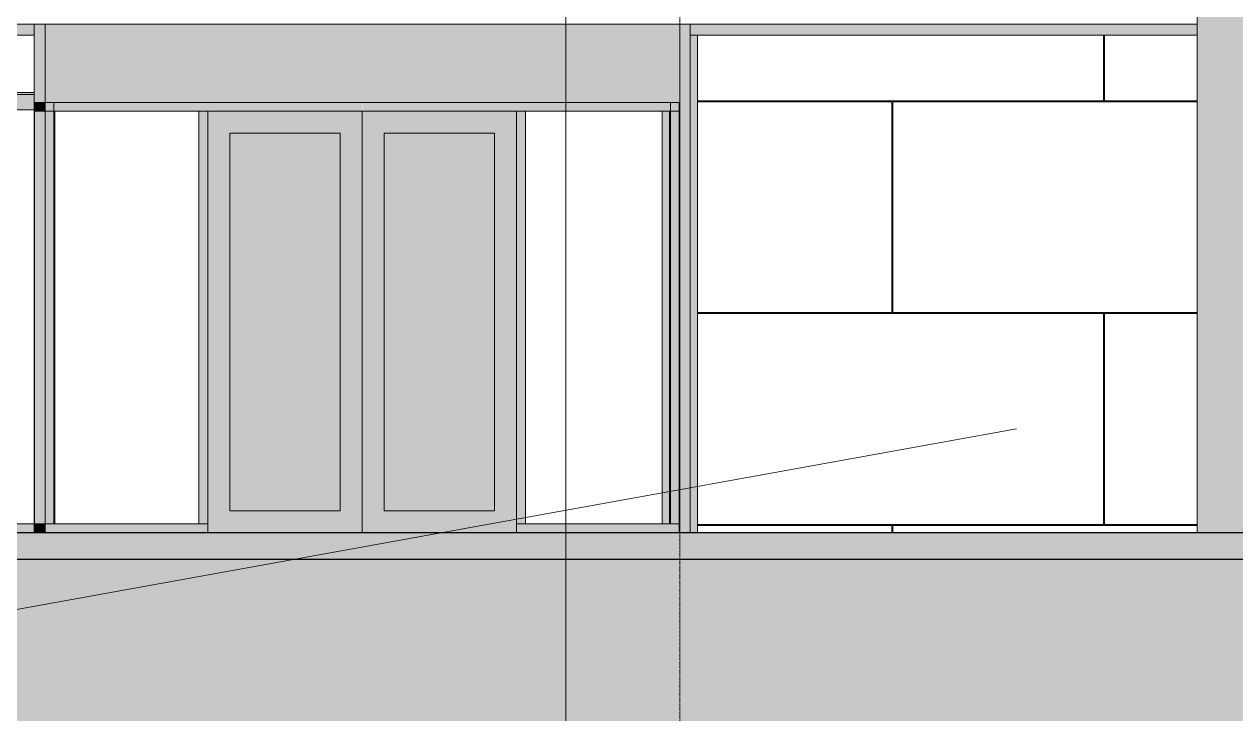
# Model space of a CAD drawing. Header units: inches. Extents: x -23445 to -32, y -314 to 853.
# Drawn here: x -18675.7 to -18399.6, y -41.2 to 115.8 of the extents above; entities that cross this region are included whole.
import ezdxf

# ---------------------------------------------------------------- set-up
doc = ezdxf.new("R2010")
doc.units = ezdxf.units.IN
doc.header["$MEASUREMENT"] = 0
doc.linetypes.add('Grid Line 1_2_', pattern=[0.875, 0.5, -0.125, 0.125, -0.125])
for name, color, linetype, lineweight in [('A-ANNO-IDEN', 131, 'Continuous', 9), ('A-DOOR', 31, 'Continuous', 9), ('A-FLOR', 192, 'Continuous', 9), ('A-FLOR-LEVL', 51, 'Continuous', 9), ('A-FLOR-PATT', 8, 'Continuous', 25), ('A-GLAZ-CWMG', 51, 'Continuous', 9), ('A-WALL-PATT', 111, 'Continuous', 25), ('C-TOPO', 7, 'Continuous', 9), ('G-ANNO-SYMB', 111, 'Continuous', 9), ('I-WALL', 2, 'Continuous', 9), ('M-HVAC-DUCT', 70, 'Continuous', 9), ('S-BEAM', 12, 'Continuous', 9), ('S-COLS', 52, 'Continuous', 9), ('S-GRID', 1, 'Continuous', 9)]:
    doc.layers.add(name, color=color, linetype=linetype, lineweight=lineweight)

# ---------------------------------------------------------------- blocks, each defined once
blk = doc.blocks.new('Struct_Xcel_Sports Complex_rvt-2-Building Section - East_West looking South _ Fitness Center')
at = {"layer": 'A-FLOR-PATT', "lineweight": 9}
h = blk.add_hatch(dxfattribs=at)
h.set_pattern_fill('FP_31', style=0, pattern_type=2)
h.set_pattern_definition([(50, (-33544.22, 67.247), (55.0854, -4.81984), [5.76, -63.36]), (355, (-33544.22, 67.247), (-10.6557, 57.76853), [4.608, -50.688]), (100.451, (-33539.63, 66.846), (44.42947, 52.94866), [4.895, -53.848]), (46.184, (-33544.22, 82.61), (81.96444, -12.71212), [8.64, -95.04]), (96.636, (-33537.39, 81.55), (71.7815, 74.8124), [7.343, -80.772]), (351.184, (-33544.22, 82.61), (71.78195, 74.81243), [6.912, -76.032]), (21, (-33536.54, 78.767), (45.84207, -30.92146), [5.76, -63.36]), (326, (-33536.54, 78.767), (18.68706, 55.69148), [4.608, -50.688]), (71.451, (-33532.72, 76.19), (64.5289, 24.7701), [4.895, -53.848]), (37.5, (-33544.221, 67.247), (0.933895, 25.566816), [2.534, -47.539, 2.534, -48.922, -50.88]), (37.5, (-33544.221, 67.247), (0.933895, 25.566816), [-101.53, 2.534, -48.346]), (7.5, (-33544.22, 67.247), (20.20404, 30.2913), [2.534, -26.803, 2.534, -46.387, -19.392]), (7.5, (-33544.22, 67.247), (20.20404, 30.2913), [-78.259, 2.534, -16.858]), (327.5, (-33561.348, 67.247), (40.997785, -1.732403), [2.534, -16.666, 2.534, -57.37, -79.488]), (327.5, (-33561.348, 67.247), (40.997785, -1.732403), [-79.104, 2.534, -76.954]), (317.5, (-33569.028, 67.247), (44.78888, 7.68784), [2.534, -22.426, 2.534, -37.248, -56.448]), (317.5, (-33569.028, 67.247), (44.78888, 7.68784), [-64.742, 2.534, -53.914])])
h.paths.add_polyline_path([(-25189.87, -6.32), (-25174.52, -6), (-22066.14, -6), (-22066.14, 0), (-25174.52, 0), (-25189.87, -0.32), (-25287.67, -0.32), (-25303.02, 0), (-26272.89, 0), (-26272.89, -6), (-25303.02, -6), (-25287.67, -6.32), (-25241, -6.32)], flags=0)
at = {"layer": 'A-FLOR', "color": 250, "lineweight": 25}
for p, q in [((-25737.27, 0), (-26272.89, 0)), ((-26272.89, -6), (-25303.02, -6))]:
    blk.add_line(p, q, dxfattribs=at)
blk = doc.blocks.new('W-Wide Flange-Column - B2_E-V21-Building Section - East_West looking South _ Fitness Center')
at = {"layer": 'S-COLS'}
h = blk.add_hatch(color=256, dxfattribs=at)
h.paths.add_polyline_path([(-25978.52, 0), (-25976.89, 0), (-25976.89, 113.32), (-25978.52, 113.32), (-25978.52, 37.39)], flags=0)
h.paths.add_polyline_path([(-25984.89, 2), (-25983.27, 2), (-25983.27, 96), (-25984.89, 96), (-25984.89, 37.39)], flags=0)
h.paths.add_polyline_path([(-25977.89, 133.82), (-25976.89, 133.82), (-25976.89, 144.99), (-25977.89, 144.99), (-25977.95, 143.84), (-25979.86, 143.81), (-25980.25, 143.58), (-25980.48, 143.18), (-25980.52, 142.95), (-25980.49, 140.15), (-25980.32, 139.79), (-25980.01, 139.55), (-25979.63, 139.46), (-25977.89, 139.46), (-25977.89, 135.07)], flags=0)
for p, q in [((-25976.89, 144.99), (-25976.89, 133.82)), ((-25976.89, 113.32), (-25976.89, 0)), ((-25984.89, 96), (-25984.89, 2))]:
    blk.add_line(p, q, dxfattribs=at)
blk = doc.blocks.new('Girt_C - 8_D-1472944-Building Section - East_West looking South _ Fitness Center')
at = {"layer": 'S-BEAM'}
h = blk.add_hatch(color=256, dxfattribs=at)
h.paths.add_polyline_path([(-26263.39, 99.82), (-26128.02, 99.82), (-26128.02, 100.3), (-26263.39, 100.3)], flags=0)
h.paths.add_polyline_path([(-25505.64, 99.82), (-25505.64, 100.3), (-25517.89, 100.3), (-25517.89, 99.82)], flags=0)
h.paths.add_polyline_path([(-22171.52, 99.82), (-22171.52, 100.3), (-22309.89, 100.3), (-22309.89, 99.82), (-22223.02, 99.82)], flags=0)
h.paths.add_polyline_path([(-25501.52, 99.82), (-25439.14, 99.82), (-25439.14, 100.3), (-25501.52, 100.3)], flags=0)
h.paths.add_polyline_path([(-22420.08, 99.82), (-22420.08, 100.3), (-22458.77, 100.3), (-22458.77, 99.82), (-22433.58, 99.82)], flags=0)
h.paths.add_polyline_path([(-22810.7, 99.82), (-22810.7, 100.3), (-22941.3, 100.3), (-22941.36, 100.11), (-22941.61, 99.9), (-22941.71, 99.82), (-22819.6, 99.82)], flags=0)
h.paths.add_polyline_path([(-25672.89, 99.82), (-25659.64, 99.82), (-25659.64, 100.3), (-25672.89, 100.3)], flags=0)
h.paths.add_polyline_path([(-25435.64, 99.82), (-25405.89, 99.82), (-25405.89, 100.3), (-25435.64, 100.3)], flags=0)
h.paths.add_polyline_path([(-25397.89, 99.82), (-25387.64, 99.82), (-25387.64, 100.3), (-25397.89, 100.3)], flags=0)
h.paths.add_polyline_path([(-22949.08, 99.82), (-22948.92, 99.9), (-22949.17, 100.11), (-22949.23, 100.3), (-23081.89, 100.3), (-23081.89, 99.82), (-22959.97, 99.82)], flags=0)
h.paths.add_polyline_path([(-25384.14, 99.82), (-25336.74, 99.82), (-25336.74, 100.3), (-25384.14, 100.3)], flags=0)
h.paths.add_polyline_path([(-25656.14, 99.82), (-25608.14, 99.82), (-25608.14, 100.3), (-25656.14, 100.3)], flags=0)
h.paths.add_polyline_path([(-24132.95, 99.82), (-23958.39, 99.82), (-23958.39, 100.3), (-24132.95, 100.3)], flags=0)
h.paths.add_polyline_path([(-23089.89, 99.82), (-23089.89, 100.3), (-23371.39, 100.3), (-23371.39, 99.82), (-23135.44, 99.82)], flags=0)
h.paths.add_polyline_path([(-25604.64, 99.82), (-25522.02, 99.82), (-25522.02, 100.3), (-25604.64, 100.3)], flags=0)
h = blk.add_hatch(color=256, dxfattribs=at)
h.paths.add_polyline_path([(-22223.02, 96.51), (-22171.52, 96.51), (-22171.52, 99.82), (-22309.89, 99.82), (-22309.89, 96.51), (-22293.21, 96.51)], flags=0)
h.paths.add_polyline_path([(-26258.69, 96.51), (-26127.89, 96.51), (-26127.89, 98), (-26128.02, 98), (-26128.02, 99.82), (-26263.39, 99.82), (-26263.39, 96.51)], flags=0)
h.paths.add_polyline_path([(-22420.08, 96.51), (-22420.08, 99.82), (-22458.77, 99.82), (-22458.77, 96.51), (-22433.58, 96.51)], flags=0)
h.paths.add_polyline_path([(-25672.89, 96.51), (-25659.64, 96.51), (-25659.64, 99.82), (-25672.89, 99.82)], flags=0)
h.paths.add_polyline_path([(-22810.7, 96.51), (-22810.7, 99.82), (-23081.89, 99.82), (-23081.89, 96.51), (-22819.6, 96.51)], flags=0)
h.paths.add_polyline_path([(-25656.14, 96.51), (-25608.14, 96.51), (-25608.14, 99.82), (-25656.14, 99.82)], flags=0)
h.paths.add_polyline_path([(-25604.64, 96.51), (-25522.02, 96.51), (-25522.02, 99.82), (-25604.64, 99.82)], flags=0)
h.paths.add_polyline_path([(-25517.89, 96.51), (-25505.64, 96.51), (-25505.64, 99.82), (-25517.89, 99.82)], flags=0)
h.paths.add_polyline_path([(-23089.89, 96.51), (-23089.89, 99.82), (-23371.39, 99.82), (-23371.39, 96.51), (-23135.44, 96.51)], flags=0)
h.paths.add_polyline_path([(-25501.52, 96.51), (-25439.14, 96.51), (-25439.14, 99.82), (-25501.52, 99.82)], flags=0)
h.paths.add_polyline_path([(-25435.64, 96.51), (-25405.89, 96.51), (-25405.89, 99.82), (-25435.64, 99.82)], flags=0)
h.paths.add_polyline_path([(-23958.39, 96.51), (-23958.39, 99.82), (-24132.95, 99.82), (-24132.95, 96.51), (-23977.66, 96.51)], flags=0)
h.paths.add_polyline_path([(-25397.89, 96.51), (-25387.64, 96.51), (-25387.64, 99.82), (-25397.89, 99.82)], flags=0)
h.paths.add_polyline_path([(-25336.74, 96.51), (-25336.74, 99.82), (-25384.14, 99.82), (-25384.14, 96.51), (-25346.28, 96.51)], flags=0)
h = blk.add_hatch(color=256, dxfattribs=at)
h.paths.add_polyline_path([(-22171.52, 96.32), (-22171.52, 96.51), (-22309.89, 96.5), (-22309.89, 96.32), (-22223.02, 96.32)], flags=0)
h.paths.add_polyline_path([(-25336.74, 96.32), (-25336.74, 96.51), (-25384.14, 96.43), (-25384.14, 96.32), (-25346.28, 96.32)], flags=0)
h.paths.add_polyline_path([(-26263.39, 96.32), (-26128.02, 96.35), (-26128.02, 96.51), (-26263.39, 96.51), (-26263.39, 96.35)], flags=0)
h.paths.add_polyline_path([(-24132.95, 96.32), (-23958.39, 96.38), (-23958.39, 96.51), (-24132.95, 96.46), (-24132.95, 96.33)], flags=0)
h.paths.add_polyline_path([(-25672.89, 96.32), (-25659.64, 96.4), (-25659.64, 96.51), (-25672.89, 96.43), (-25672.89, 96.34)], flags=0)
h.paths.add_polyline_path([(-25387.64, 96.32), (-25387.64, 96.51), (-25397.89, 96.43), (-25397.89, 96.32), (-25390.14, 96.32)], flags=0)
h.paths.add_polyline_path([(-22420.08, 96.32), (-22420.08, 96.51), (-22458.77, 96.5), (-22458.77, 96.32), (-22433.58, 96.32)], flags=0)
h.paths.add_polyline_path([(-25405.89, 96.32), (-25405.89, 96.51), (-25435.64, 96.43), (-25435.64, 96.32), (-25416.46, 96.32)], flags=0)
h.paths.add_polyline_path([(-23371.39, 96.32), (-23089.89, 96.36), (-23089.89, 96.51), (-23371.39, 96.48), (-23371.39, 96.33)], flags=0)
h.paths.add_polyline_path([(-25656.14, 96.32), (-25608.14, 96.4), (-25608.14, 96.51), (-25656.14, 96.43), (-25656.14, 96.34)], flags=0)
h.paths.add_polyline_path([(-22810.7, 96.32), (-22810.7, 96.51), (-22941.94, 96.49), (-22941.87, 96.41), (-22941.52, 96.32), (-22819.6, 96.32)], flags=0)
h.paths.add_polyline_path([(-25604.64, 96.32), (-25522.02, 96.4), (-25522.02, 96.51), (-25604.64, 96.43), (-25604.64, 96.34)], flags=0)
h.paths.add_polyline_path([(-25439.14, 96.32), (-25439.14, 96.51), (-25501.52, 96.43), (-25501.52, 96.32), (-25451.56, 96.32)], flags=0)
h.paths.add_polyline_path([(-23081.89, 96.32), (-22948.86, 96.36), (-22948.57, 96.51), (-23081.89, 96.49), (-23081.89, 96.33)], flags=0)
h.paths.add_polyline_path([(-25505.64, 96.32), (-25505.64, 96.51), (-25517.89, 96.43), (-25517.89, 96.32)], flags=0)
for p, q in [((-26128.02, 100.3), (-26263.39, 100.3)), ((-26128.02, 99.82), (-26263.39, 99.82)), ((-26263.39, 96.32), (-26127.89, 96.32))]:
    blk.add_line(p, q, dxfattribs=at)
blk = doc.blocks.new('Rectangular Mullion - Exterior 2_ x 4_5_-1135280-Building Section - East_West looking South _ Fitness Center')
at = {"layer": 'A-GLAZ-CWMG'}
blk.add_hatch(color=256, dxfattribs=at).paths.add_polyline_path([(-26153.41, 0), (-26128.02, 0), (-26128.02, 2), (-26161.83, 2), (-26161.83, 0)], flags=0)
blk.add_line((-26161.83, 2), (-26128.02, 2), dxfattribs=at)
blk = doc.blocks.new('Rectangular Mullion - Exterior 2_ x 4_5_-1142646-Building Section - East_West looking South _ Fitness Center')
at = {"layer": 'A-GLAZ-CWMG'}
blk.add_hatch(color=256, dxfattribs=at).paths.add_polyline_path([(-26127.89, 96), (-26125.52, 96), (-26125.52, 98), (-26127.89, 98)], flags=0)
for p, q in [((-26127.89, 98), (-26127.89, 96)), ((-26125.52, 98), (-26127.89, 98)), ((-26127.89, 96), (-26125.52, 96))]:
    blk.add_line(p, q, dxfattribs=at)
blk = doc.blocks.new('Rectangular Mullion - Exterior 2_ x 4_5_-1142647-Building Section - East_West looking South _ Fitness Center')
at = {"layer": 'A-GLAZ-CWMG'}
blk.add_hatch(color=256, dxfattribs=at).paths.add_polyline_path([(-26125.52, 0), (-26125.52, 2), (-26127.89, 2), (-26127.89, 0)], flags=0)
for p, q in [((-26125.52, 2), (-26127.89, 2)), ((-26127.89, 2), (-26127.89, 0))]:
    blk.add_line(p, q, dxfattribs=at)
blk = doc.blocks.new('Rectangular Mullion - Exterior 2_ x 4_5_-1142586-Building Section - East_West looking South _ Fitness Center')
at = {"layer": 'A-GLAZ-CWMG'}
h = blk.add_hatch(color=256, dxfattribs=at)
h.paths.add_polyline_path([(-26127.89, 2), (-26125.52, 2), (-26125.52, 98), (-26127.89, 98), (-26127.89, 76.46)], flags=0)
h.paths.add_polyline_path([(-26123.39, 2), (-26123.39, 96), (-26123.52, 96), (-26123.52, 2)], flags=0)
for p, q in [((-26127.89, 98), (-26125.52, 98)), ((-26127.89, 2), (-26127.89, 98)), ((-26123.39, 96), (-26123.39, 2)), ((-26125.52, 2), (-26127.89, 2))]:
    blk.add_line(p, q, dxfattribs=at)
blk = doc.blocks.new('Door_Single_Storefront - one-1371401-Building Section - East_West looking South _ Fitness Center')
at = {"layer": 'A-DOOR'}
h = blk.add_hatch(color=256, dxfattribs=at)
h.paths.add_polyline_path([(-26088.45, 0), (-26053.27, 0), (-26053.27, 96), (-26088.45, 96), (-26088.45, 2)], flags=0)
h.paths.add_polyline_path([(-26083.23, 5), (-26083.45, 5), (-26083.45, 91), (-26058.27, 91), (-26058.27, 5)], flags=0)
blk.add_hatch(color=256, dxfattribs=at).paths.add_polyline_path([(-26083.45, 5), (-26058.27, 5), (-26058.27, 91), (-26083.45, 91), (-26083.45, 30.19)], flags=0)
for p, q in [((-26053.27, 0), (-26053.27, 96)), ((-26083.45, 5), (-26083.45, 91)), ((-26083.45, 91), (-26058.27, 91)), ((-26058.27, 91), (-26058.27, 5)), ((-26058.27, 5), (-26083.45, 5))]:
    blk.add_line(p, q, dxfattribs=at)
blk = doc.blocks.new('Door_Single_Storefront - one-1371400-Building Section - East_West looking South _ Fitness Center')
at = {"layer": 'A-DOOR'}
h = blk.add_hatch(color=256, dxfattribs=at)
h.paths.add_polyline_path([(-26053.27, 0), (-26018.08, 0), (-26018.08, 96), (-26053.27, 96), (-26053.27, 76.46)], flags=0)
h.paths.add_polyline_path([(-26023.08, 5), (-26048.27, 5), (-26048.27, 91), (-26023.08, 91), (-26023.08, 76.46)], flags=0)
blk.add_hatch(color=256, dxfattribs=at).paths.add_polyline_path([(-26048.27, 5), (-26023.08, 5), (-26023.08, 91), (-26048.27, 91), (-26048.27, 30.19)], flags=0)
for p, q in [((-26053.27, 96), (-26053.27, 0)), ((-26048.27, 5), (-26048.27, 91)), ((-26048.27, 91), (-26023.08, 91)), ((-26023.08, 91), (-26023.08, 5)), ((-26023.08, 5), (-26048.27, 5))]:
    blk.add_line(p, q, dxfattribs=at)
blk = doc.blocks.new('Rectangular Mullion - Exterior 2_ x 4_5_-1142584-Building Section - East_West looking South _ Fitness Center')
at = {"layer": 'A-GLAZ-CWMG'}
blk.add_hatch(color=256, dxfattribs=at).paths.add_polyline_path([(-26125.52, 96), (-26089.45, 96), (-26089.45, 98), (-26125.52, 98)], flags=0)
for q in [(-26125.52, 98), (-26089.45, 96)]:
    blk.add_line((-26125.52, 96), q, dxfattribs=at)
blk = doc.blocks.new('Rectangular Mullion - Exterior 2_ x 4_5_-1142585-Building Section - East_West looking South _ Fitness Center')
at = {"layer": 'A-GLAZ-CWMG'}
blk.add_hatch(color=256, dxfattribs=at).paths.add_polyline_path([(-26083.23, 96), (-26053.27, 96), (-26053.27, 98), (-26089.45, 98), (-26089.45, 96)], flags=0)
blk.add_line((-26089.45, 96), (-26053.27, 96), dxfattribs=at)
blk = doc.blocks.new('Rectangular Mullion - Exterior 2_ x 4_5_-1305234-Building Section - East_West looking South _ Fitness Center')
at = {"layer": 'A-GLAZ-CWMG'}
blk.add_hatch(color=256, dxfattribs=at).paths.add_polyline_path([(-26088.45, 0), (-26088.45, 2), (-26125.52, 2), (-26125.52, 0)], flags=0)
for p, q in [((-26125.52, 0), (-26125.52, 2)), ((-26088.45, 2), (-26125.52, 2)), ((-26088.45, 2), (-26088.45, 0))]:
    blk.add_line(p, q, dxfattribs=at)
blk = doc.blocks.new('Rectangular Mullion - Exterior 2_ x 4_5_-V39-Building Section - East_West looking South _ Fitness Center')
at = {"layer": 'A-GLAZ-CWMG'}
blk.add_hatch(color=256, dxfattribs=at).paths.add_polyline_path([(-25981.02, 2), (-25981.02, 98), (-25983.02, 98), (-25983.02, 2), (-25981.25, 2)], flags=0)
for p in [(-25983.02, 98), (-25981.02, 2)]:
    blk.add_line(p, (-25983.02, 2), dxfattribs=at)
blk = doc.blocks.new('Rectangular Mullion - Exterior 2_ x 4_5_-827470-Building Section - East_West looking South _ Fitness Center')
at = {"layer": 'A-GLAZ-CWMG'}
blk.add_hatch(color=256, dxfattribs=at).paths.add_polyline_path([(-26088.45, 2), (-26088.45, 96), (-26090.45, 96), (-26090.45, 2)], flags=0)
for p, q in [((-26090.45, 96), (-26088.45, 96)), ((-26090.45, 96), (-26090.45, 2)), ((-26088.45, 2), (-26088.45, 96)), ((-26088.45, 2), (-26090.45, 2))]:
    blk.add_line(p, q, dxfattribs=at)
blk = doc.blocks.new('Rectangular Mullion - Exterior 2_ x 4_5_-1142587-Building Section - East_West looking South _ Fitness Center')
at = {"layer": 'A-GLAZ-CWMG'}
blk.add_hatch(color=256, dxfattribs=at).paths.add_polyline_path([(-26125.52, 2), (-26123.52, 2), (-26123.52, 98), (-26125.52, 98), (-26125.52, 76.46)], flags=0)
for p, q in [((-26125.52, 98), (-26125.52, 2)), ((-26123.52, 2), (-26123.52, 98)), ((-26123.52, 2), (-26125.52, 2))]:
    blk.add_line(p, q, dxfattribs=at)
blk = doc.blocks.new('Rectangular Mullion - Exterior 2_ x 4_5_-1151174-Building Section - East_West looking South _ Fitness Center')
at = {"layer": 'A-GLAZ-CWMG'}
blk.add_hatch(color=256, dxfattribs=at).paths.add_polyline_path([(-25981.02, 96), (-25981.02, 96), (-25981.02, 98), (-26017.08, 98), (-26017.08, 96), (-25995.49, 96)], flags=0)
blk.add_line((-26017.08, 96), (-25981.02, 96), dxfattribs=at)
blk = doc.blocks.new('Rectangular Mullion - Exterior 2_ x 4_5_-V67-Building Section - East_West looking South _ Fitness Center')
at = {"layer": 'A-GLAZ-CWMG'}
blk.add_hatch(color=256, dxfattribs=at).paths.add_polyline_path([(-26018.08, 0), (-25981.02, 0), (-25981.02, 2), (-26018.08, 2)], flags=0)
for p in [(-26018.08, 0), (-25981.02, 2)]:
    blk.add_line(p, (-26018.08, 2), dxfattribs=at)

msp = doc.modelspace()

# ---------------------------------------------------------------- hatches: boundary and pattern name
at = {"layer": 'A-WALL-PATT', "lineweight": 9}
h = msp.add_hatch(dxfattribs=at)
h.set_pattern_fill('FP_21', color=256, style=0, pattern_type=2)
h.set_pattern_definition([(90, (-33339.12, 146.5), (-193, -193), [48, -145]), (180, (-33339.12, 146.5), (-2e-14, -193), [96.25, -96.75]), (270, (-33435.38, 194.5), (-193, -193), [48, -145]), (180, (-33339.12, 194.5), (-2e-14, -193), [96.25, -96.75]), (270, (-33435.62, 194.5), (-193, -193), [48, -145]), (180, (-33435.62, 194.5), (-2e-14, -193), [96.25, -96.75]), (90, (-33531.88, 146.5), (-193, -193), [48, -145]), (180, (-33435.62, 146.5), (-2e-14, -193), [96.25, -96.75]), (90, (-33387.12, 194.75), (-193, -193), [48, -145]), (180, (-33338.88, 194.75), (-2e-14, -193), [48.25, -144.75]), (180, (-33338.88, 242.75), (-2e-14, -193), [48.25, -144.75]), (90, (-33483.62, 194.75), (-193, -193), [48, -145]), (180, (-33387.38, 194.75), (-2e-14, -193), [96.25, -96.75]), (270, (-33387.38, 242.75), (-193, -193), [48, -145]), (180, (-33387.38, 242.75), (-2e-14, -193), [96.25, -96.75]), (180, (-33483.88, 194.75), (-2e-14, -193), [48, -145]), (270, (-33483.88, 242.75), (-193, -193), [48, -145]), (180, (-33483.88, 242.75), (-2e-14, -193), [48, -145]), (90, (-33339.12, 243), (-193, -193), [48, -145]), (180, (-33339.12, 243), (-2e-14, -193), [96.25, -96.75]), (270, (-33435.38, 291), (-193, -193), [48, -145]), (180, (-33339.12, 291), (-2e-14, -193), [96.25, -96.75]), (270, (-33435.62, 291), (-193, -193), [48, -145]), (180, (-33435.62, 291), (-2e-14, -193), [96.25, -96.75]), (270, (-33531.88, 291), (-193, -193), [48, -145]), (180, (-33435.62, 243), (-2e-14, -193), [96.25, -96.75]), (90, (-33387.12, 291.25), (-193, -193), [48, -145]), (180, (-33338.88, 291.25), (-2e-14, -193), [48.25, -144.75]), (180, (-33338.88, 339.25), (-2e-14, -193), [48.25, -144.75]), (90, (-33483.62, 291.25), (-193, -193), [48, -145]), (180, (-33387.38, 291.25), (-2e-14, -193), [96.25, -96.75]), (270, (-33387.38, 339.25), (-193, -193), [48, -145]), (180, (-33387.38, 339.25), (-2e-14, -193), [96.25, -96.75]), (180, (-33483.88, 291.25), (-2e-14, -193), [48, -145]), (270, (-33483.88, 339.25), (-193, -193), [48, -145]), (180, (-33483.88, 339.25), (-2e-14, -193), [48, -145])])
h.paths.add_polyline_path([(-18408.4, 0), (-18408.4, 113.32), (-18522.28, 113.32), (-18522.28, 0), (-18488.24, 0)], flags=0)
at = {"layer": 'C-TOPO'}
h = msp.add_hatch(dxfattribs=at)
h.set_pattern_fill('FP_12', color=256, style=0, pattern_type=2)
h.set_pattern_definition([(0, (-33544.22, 67.247), (48, 48), [48, -48]), (0, (-33544.22, 85.247), (48, 48), [48, -48]), (0, (-33544.22, 103.247), (48, 48), [48, -48]), (90, (-33538.22, 109.247), (-48, 48), [48, -48]), (90, (-33520.22, 109.247), (-48, 48), [48, -48]), (90, (-33502.22, 109.247), (-48, 48), [48, -48])])
h.paths.add_polyline_path([(-18909.36, -79.83), (-14603.53, -79.83), (-14603.53, -48), (-14616.53, -48), (-14616.53, -36), (-14611.53, -36), (-14611.53, -6), (-17719.9, -6), (-17735.76, -6.33), (-17833.05, -6.32), (-17852.53, -6), (-17852.53, -12), (-17933.65, -12), (-17933.65, -6), (-18200.9, -6), (-18200.9, -12), (-18282.65, -12), (-18282.65, -6), (-18818.28, -6), (-18818.28, -36), (-18815.28, -36), (-18815.28, -48), (-18833.28, -48), (-18833.28, -36), (-18832.28, -35.98), (-18832.28, 0), (-18909.36, 0), (-18909.36, -6.96)], flags=0)
h.paths.add_polyline_path([(-17786.39, -0.32), (-17735.26, -0.32), (-17719.9, 0), (-17848.4, 0), (-17833.05, -0.32)], flags=0)
at = {"layer": 'I-WALL'}
h = msp.add_hatch(color=256, dxfattribs=at)
h.paths.add_polyline_path([(-18366.78, 0), (-18343.28, 0), (-18343.24, 86), (-18307.28, 86), (-18307.28, 36), (-18287.4, 36), (-18287.4, 122.32), (-18408.4, 122.32), (-18408.4, 0), (-18390.78, 0), (-18390.78, 36), (-18366.78, 36)], flags=0)
h.paths.add_polyline_path([(-18330.33, 136.32), (-18287.4, 136.32), (-18287.4, 152.36), (-18408.4, 152.36), (-18408.4, 136.32), (-18347.87, 136.32)], flags=0)
at = {"layer": 'I-WALL', "lineweight": 5}
h = msp.add_hatch(color=256, dxfattribs=at)
h.paths.add_polyline_path([(-18670.9, 98), (-18670.9, 115.82), (-18673.4, 115.82), (-18673.4, 98)], flags=0)
h.paths.add_polyline_path([(-18673.4, 133.82), (-18670.9, 133.82), (-18670.9, 148.78), (-18673.4, 148.78), (-18673.4, 135.07)], flags=0)
at = {"layer": 'I-WALL'}
h = msp.add_hatch(color=256, dxfattribs=at)
h.paths.add_polyline_path([(-18526.4, 0), (-18526.28, 0), (-18526.36, 115.82), (-18670.9, 115.82), (-18670.9, 98), (-18526.4, 98), (-18526.4, 37.39)], flags=0)
h.paths.add_polyline_path([(-18663.71, 133.82), (-18526.28, 133.82), (-18526.32, 134.16), (-18529.28, 134.16), (-18529.28, 139.46), (-18527.35, 139.48), (-18526.99, 139.65), (-18526.74, 139.96), (-18526.65, 140.35), (-18526.71, 147.23), (-18526.95, 147.59), (-18527.33, 147.79), (-18527.54, 147.81), (-18529.28, 147.81), (-18529.28, 148.99), (-18670.9, 148.99), (-18670.9, 133.82)], flags=0)
at = {"layer": 'I-WALL', "lineweight": 5}
h = msp.add_hatch(color=256, dxfattribs=at)
h.paths.add_polyline_path([(-18526.28, 0), (-18523.9, 0), (-18523.9, 115.82), (-18526.28, 115.82), (-18526.28, 2)], flags=0)
h.paths.add_polyline_path([(-18528.65, 2), (-18528.4, 2), (-18528.4, 96), (-18528.65, 96), (-18528.65, 37.39)], flags=0)
h.paths.add_polyline_path([(-18526.28, 133.82), (-18523.9, 133.82), (-18523.9, 133.96), (-18526.28, 133.96)], flags=0)
h = msp.add_hatch(color=256, dxfattribs=at)
h.paths.add_polyline_path([(-18673.4, 0), (-18673.28, 0), (-18673.28, 98), (-18673.4, 98), (-18673.4, 2)], flags=0)
h.paths.add_polyline_path([(-18668.78, 2), (-18668.65, 2), (-18668.65, 96), (-18668.78, 96), (-18668.78, 76.46)], flags=0)
at = {"layer": 'M-HVAC-DUCT', "lineweight": 5}
h = msp.add_hatch(color=256, dxfattribs=at)
h.paths.add_polyline_path([(-18724.44, 113.32), (-18673.4, 113.32), (-18673.4, 115.82), (-18724.44, 115.82), (-18724.44, 115.53)], flags=0)
h.paths.add_polyline_path([(-17933.03, 113.32), (-17933.03, 115.82), (-17981.03, 115.82), (-17981.03, 113.32), (-17944.31, 113.32)], flags=0)
h.paths.add_polyline_path([(-17929.53, 113.32), (-17853.15, 113.32), (-17853.15, 115.82), (-17929.53, 115.82), (-17929.53, 115.53)], flags=0)
h.paths.add_polyline_path([(-16873.98, 113.32), (-16815.15, 113.32), (-16815.15, 131.32), (-17107.28, 131.32), (-17107.28, 115.82), (-17175.4, 115.82), (-17175.4, 113.32), (-16944.16, 113.32)], flags=0)
h.paths.add_polyline_path([(-18523.9, 113.32), (-18408.4, 113.32), (-18408.4, 115.82), (-18523.9, 115.82), (-18523.9, 115.53)], flags=0)
h.paths.add_polyline_path([(-17984.53, 113.32), (-17984.53, 115.82), (-18046.9, 115.82), (-18046.9, 113.32), (-17996.95, 113.32)], flags=0)
h.paths.add_polyline_path([(-18282.65, 113.32), (-18205.03, 113.32), (-18205.03, 115.82), (-18282.65, 115.82), (-18282.65, 115.53)], flags=0)
h.paths.add_polyline_path([(-17181.4, 113.32), (-17181.4, 115.82), (-17510.65, 115.82), (-17510.65, 113.32), (-17189.81, 113.32)], flags=0)
h.paths.add_polyline_path([(-18201.53, 113.32), (-18153.53, 113.32), (-18153.53, 115.82), (-18201.53, 115.82), (-18201.53, 115.53)], flags=0)
h.paths.add_polyline_path([(-18150.03, 113.32), (-18067.4, 113.32), (-18067.4, 115.82), (-18150.03, 115.82), (-18150.03, 115.53)], flags=0)
h.paths.add_polyline_path([(-17848.4, 113.32), (-17719.9, 113.32), (-17719.9, 115.82), (-17848.4, 115.82), (-17848.4, 115.53)], flags=0)
h.paths.add_polyline_path([(-18051.03, 113.32), (-18051.03, 115.82), (-18063.28, 115.82), (-18063.28, 113.32)], flags=0)

# ---------------------------------------------------------------- linework, layer by layer
at = {"layer": 'A-ANNO-IDEN', "color": 153}
msp.add_line((-18449.56, 23.67), (-19035.35, -82.04), dxfattribs=at)
at = {"layer": 'A-FLOR-LEVL', "linetype": 'Grid Line 1_2_'}
msp.add_line((-19102.71, 0), (-13613.95, 0), dxfattribs=at)
at = {"layer": 'G-ANNO-SYMB'}
msp.add_line((-18552.21, 545.16), (-18552.21, -79.66), dxfattribs=at)
at = {"layer": 'I-WALL'}
for p, q in [((-18408.4, 122.32), (-18408.4, 0)), ((-18673.4, 0), (-18673.4, 115.82)), ((-18670.9, 115.82), (-18670.9, 98)), ((-18526.28, 0), (-18526.28, 115.82)), ((-18523.9, 115.82), (-18523.9, 0)), ((-18673.4, 98), (-18526.4, 98)), ((-18526.4, 98), (-18526.4, 0)), ((-18668.65, 96), (-18668.65, 2)), ((-18528.65, 2), (-18528.65, 96))]:
    msp.add_line(p, q, dxfattribs=at)
at = {"layer": 'M-HVAC-DUCT'}
for p, q in [((-18673.4, 113.32), (-18724.44, 113.32)), ((-18408.4, 115.82), (-18723.34, 115.82)), ((-18408.4, 113.32), (-18523.9, 113.32))]:
    msp.add_line(p, q, dxfattribs=at)
at = {"layer": 'S-GRID', "linetype": 'Grid Line 1_2_'}
msp.add_line((-18526.28, -273.16), (-18526.28, 671.89), dxfattribs=at)
msp.add_line((-18526.28, -273.16), (-18526.28, 671.89), dxfattribs=at)

# ---------------------------------------------------------------- block references
at = {"color": 90, "lineweight": 5}
msp.add_blockref('Struct_Xcel_Sports Complex_rvt-2-Building Section - East_West looking South _ Fitness Center', (7454.61, 0), dxfattribs=at)
at = {"layer": 'A-DOOR'}
for name in ['Door_Single_Storefront - one-1371401-Building Section - East_West looking South _ Fitness Center', 'Door_Single_Storefront - one-1371400-Building Section - East_West looking South _ Fitness Center']:
    msp.add_blockref(name, (7454.61, 0), dxfattribs=at)
at = {"layer": 'A-GLAZ-CWMG'}
for name, p in [('Rectangular Mullion - Exterior 2_ x 4_5_-1142646-Building Section - East_West looking South _ Fitness Center', (7454.61, 0)), ('Rectangular Mullion - Exterior 2_ x 4_5_-1142586-Building Section - East_West looking South _ Fitness Center', (7454.61, 0)), ('Rectangular Mullion - Exterior 2_ x 4_5_-1142584-Building Section - East_West looking South _ Fitness Center', (7454.61, 0)), ('Rectangular Mullion - Exterior 2_ x 4_5_-1142587-Building Section - East_West looking South _ Fitness Center', (7454.61, 0)), ('Rectangular Mullion - Exterior 2_ x 4_5_-1142585-Building Section - East_West looking South _ Fitness Center', (7454.61, 0)), ('Rectangular Mullion - Exterior 2_ x 4_5_-1142585-Building Section - East_West looking South _ Fitness Center', (7490.8, 0)), ('Rectangular Mullion - Exterior 2_ x 4_5_-1151174-Building Section - East_West looking South _ Fitness Center', (7454.61, 0)), ('Rectangular Mullion - Exterior 2_ x 4_5_-V39-Building Section - East_West looking South _ Fitness Center', (7454.61, 0)), ('Rectangular Mullion - Exterior 2_ x 4_5_-827470-Building Section - East_West looking South _ Fitness Center', (7454.61, 0)), ('Rectangular Mullion - Exterior 2_ x 4_5_-827470-Building Section - East_West looking South _ Fitness Center', (7526.99, 0)), ('Rectangular Mullion - Exterior 2_ x 4_5_-1135280-Building Section - East_West looking South _ Fitness Center', (7454.61, 0)), ('Rectangular Mullion - Exterior 2_ x 4_5_-1142647-Building Section - East_West looking South _ Fitness Center', (7454.61, 0)), ('Rectangular Mullion - Exterior 2_ x 4_5_-1305234-Building Section - East_West looking South _ Fitness Center', (7454.61, 0)), ('Rectangular Mullion - Exterior 2_ x 4_5_-V67-Building Section - East_West looking South _ Fitness Center', (7454.61, 0))]:
    msp.add_blockref(name, p, dxfattribs=at)
at = {"layer": 'S-BEAM'}
msp.add_blockref('Girt_C - 8_D-1472944-Building Section - East_West looking South _ Fitness Center', (7454.61, 0), dxfattribs=at)
at = {"layer": 'S-COLS'}
msp.add_blockref('W-Wide Flange-Column - B2_E-V21-Building Section - East_West looking South _ Fitness Center', (7454.61, 0), dxfattribs=at)

doc.saveas('drawing.dxf')
